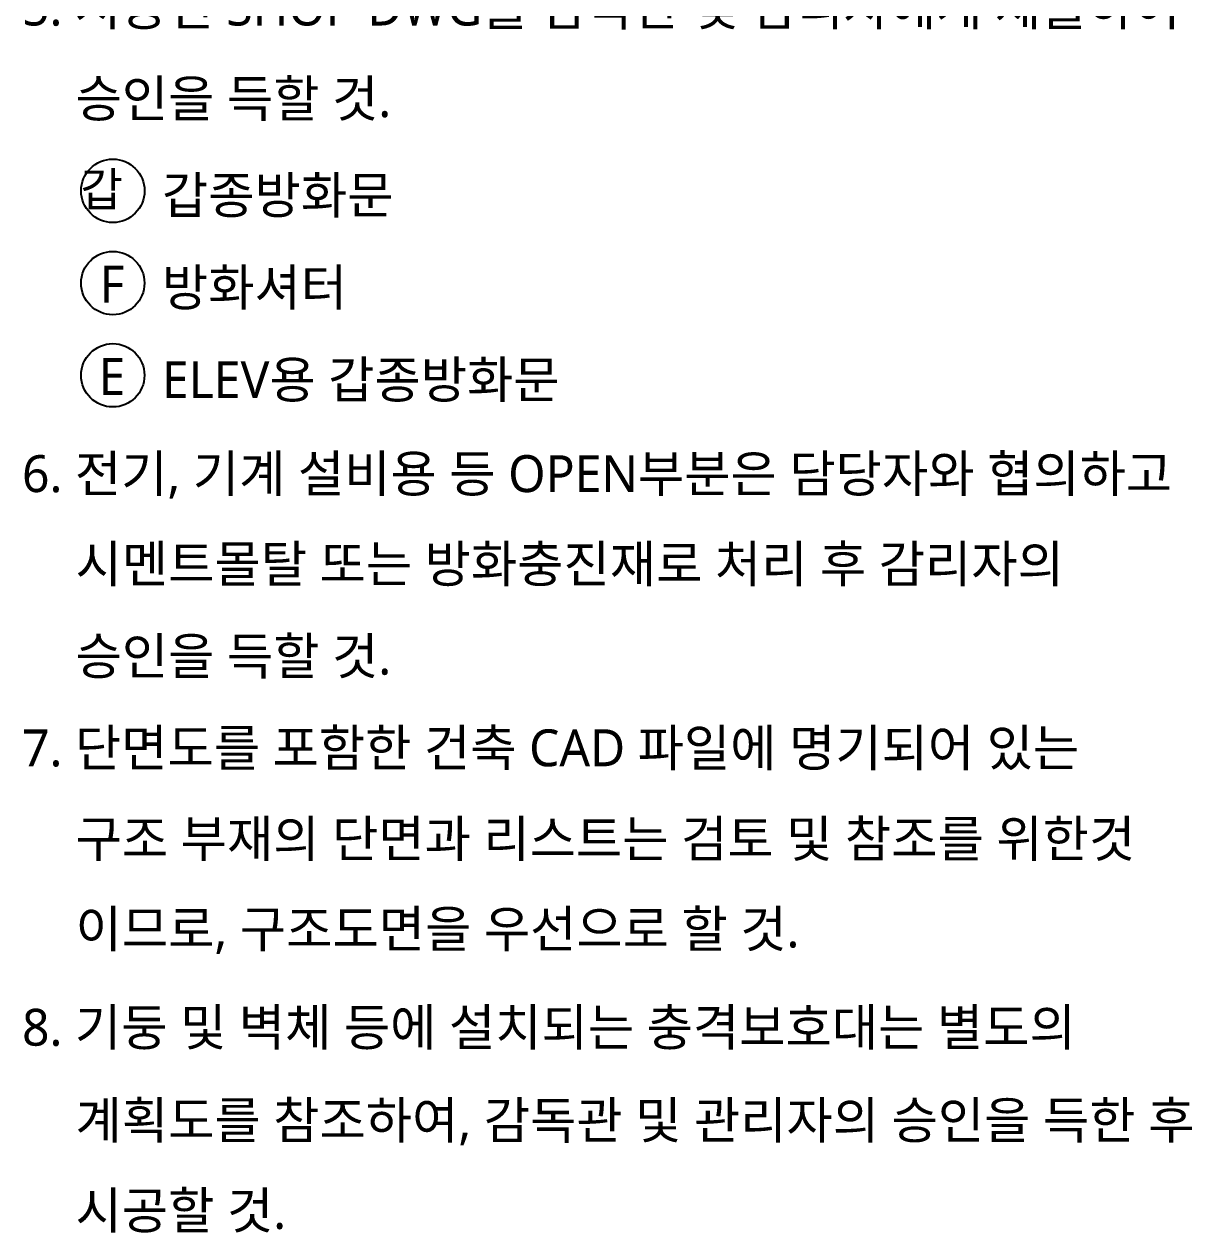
# Model space of a CAD drawing. Header units: millimetres. Extents: x -27671 to 122165, y 825 to 42056.
# Drawn here: x 116467 to 122165, y 22796 to 28691 of the extents above; entities that cross this region are included whole.
import ezdxf
from ezdxf.enums import TextEntityAlignment as Align

# ---------------------------------------------------------------- set-up
doc = ezdxf.new("R2010")
doc.units = ezdxf.units.MM
doc.header["$LTSCALE"] = 100
doc.header["$MEASUREMENT"] = 0
doc.layers.get('0').update_dxf_attribs({"linetype": 'CONTINUOUS'})
for name, color, linetype in [('ELE6', 8, 'CONTINUOUS'), ('TEXT', 3, 'CONTINUOUS'), ('TEXT(NOTE小)', 1, 'CONTINUOUS')]:
    doc.layers.add(name, color=color, linetype=linetype)
doc.styles.add('나눔바른고딕', font='NanumBarunGothic.ttf')

# ---------------------------------------------------------------- blocks, each defined once
blk = doc.blocks.new('갑종방화문표기')
at = {"layer": 'TEXT(NOTE小)'}
blk.add_circle((0, 0), 150, dxfattribs=at)
at = {"layer": 'TEXT(NOTE小)', "style": '나눔바른고딕'}
blk.add_text('갑', height=160.1, dxfattribs=at).set_placement((-53.2, 7), align=Align.MIDDLE_CENTER)
blk = doc.blocks.new('A$C4BDA14EB')
at = {"layer": 'TEXT(NOTE小)'}
blk.add_circle((515, 572), 515, dxfattribs=at)
at = {"layer": 'TEXT(NOTE小)', "style": '나눔바른고딕'}
blk.add_text('F', height=600, dxfattribs=at).set_placement((502, 554), align=Align.MIDDLE_CENTER)
blk = doc.blocks.new('A$C0853663C')
at = {"layer": 'TEXT(NOTE小)'}
blk.add_circle((515, 573), 515, dxfattribs=at)
at = {"layer": 'TEXT(NOTE小)', "style": '나눔바른고딕'}
blk.add_text('E', height=600, dxfattribs=at).set_placement((502, 554), align=Align.MIDDLE_CENTER)
blk = doc.blocks.new('NOTE')
for name, p, xscale, yscale, zscale in [('갑종방화문표기', (574.9, -5646.4), 1.030731055544951, 1.030731055544951, 1.030731055544951), ('A$C4BDA14EB', (420.3, -6268.1), 0.3, 0.3, 0.3), ('A$C0853663C', (420.3, -6718.2), 0.3, 0.3, 0.3)]:
    blk.add_blockref(name, p, dxfattribs=dict(xscale=xscale, yscale=yscale, zscale=zscale))
at = {"layer": 'TEXT', "style": '나눔바른고딕'}
for s, p in [('5. 시공전 SHOP DWG를 감독관 및 감리자에게 제출하여', (132, -4750.3)), ('승인을 득할 것.', (393.1, -5196.5)), ('갑종방화문', (814.6, -5667.5)), ('방화셔터', (814.6, -6117.5)), ('ELEV용 갑종방화문', (814.6, -6567.5)), ('6. 전기, 기계 설비용 등 OPEN부분은 담당자와 협의하고', (132, -7026)), ('시멘트몰탈 또는 방화충진재로 처리 후 감리자의', (393.1, -7466)), ('승인을 득할 것.', (393.1, -7915.6)), ('7. 단면도를 포함한 건축 CAD 파일에 명기되어 있는', (132, -8363.1)), ('구조 부재의 단면과 리스트는 검토 및 참조를 위한것', (393.1, -8806.4)), ('이므로, 구조도면을 우선으로 할 것.', (393.1, -9246.4)), ('8. 기둥 및 벽체 등에 설치되는 충격보호대는 별도의', (132, -9726)), ('계획도를 참조하여, 감독관 및 관리자의 승인을 득한 후', (393.1, -10179.1)), ('시공할 것.', (393.1, -10619.2))]:
    blk.add_text(s, height=180, dxfattribs=at).set_placement(p, align=Align.MIDDLE_LEFT)

msp = doc.modelspace()

# ---------------------------------------------------------------- block references
at = {"layer": 'ELE6'}
msp.add_blockref('NOTE', (116325, 33525), dxfattribs=at)

doc.saveas('drawing.dxf')
